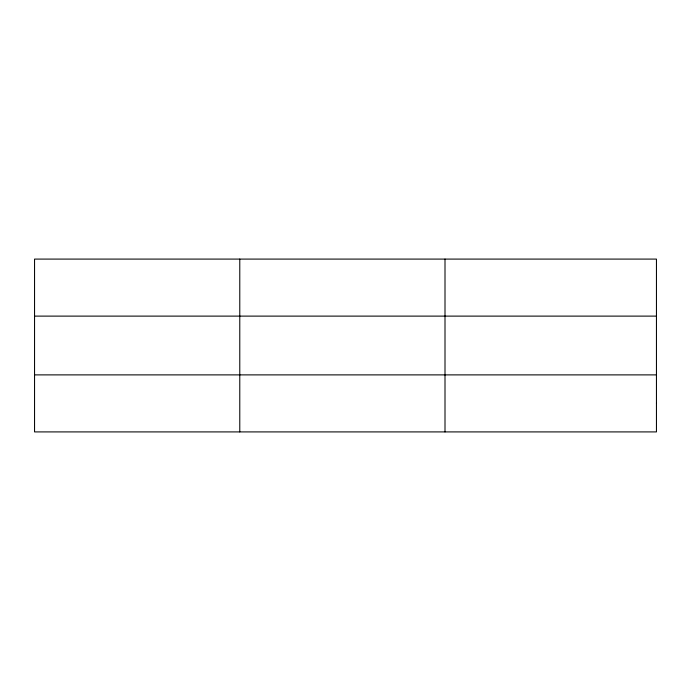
<?xml version="1.0" encoding="UTF-8"?>
<svg xmlns="http://www.w3.org/2000/svg" width="691" height="691" viewBox="0 0 691 691"><rect width="100%" height="100%" fill="white"/><g stroke="black" fill="none" stroke-linecap="round" stroke-linejoin="round"><path stroke-width="1.04" d="M239.777 259.09L239.777 431.91M445.004 259.09L445.004 431.91M34.55 316.115L656.45 316.115M34.55 374.885L656.45 374.885M656.45 403.397L656.45 431.91L34.55 431.91L34.55 259.09L656.45 259.09L656.45 403.397"/></g></svg>
